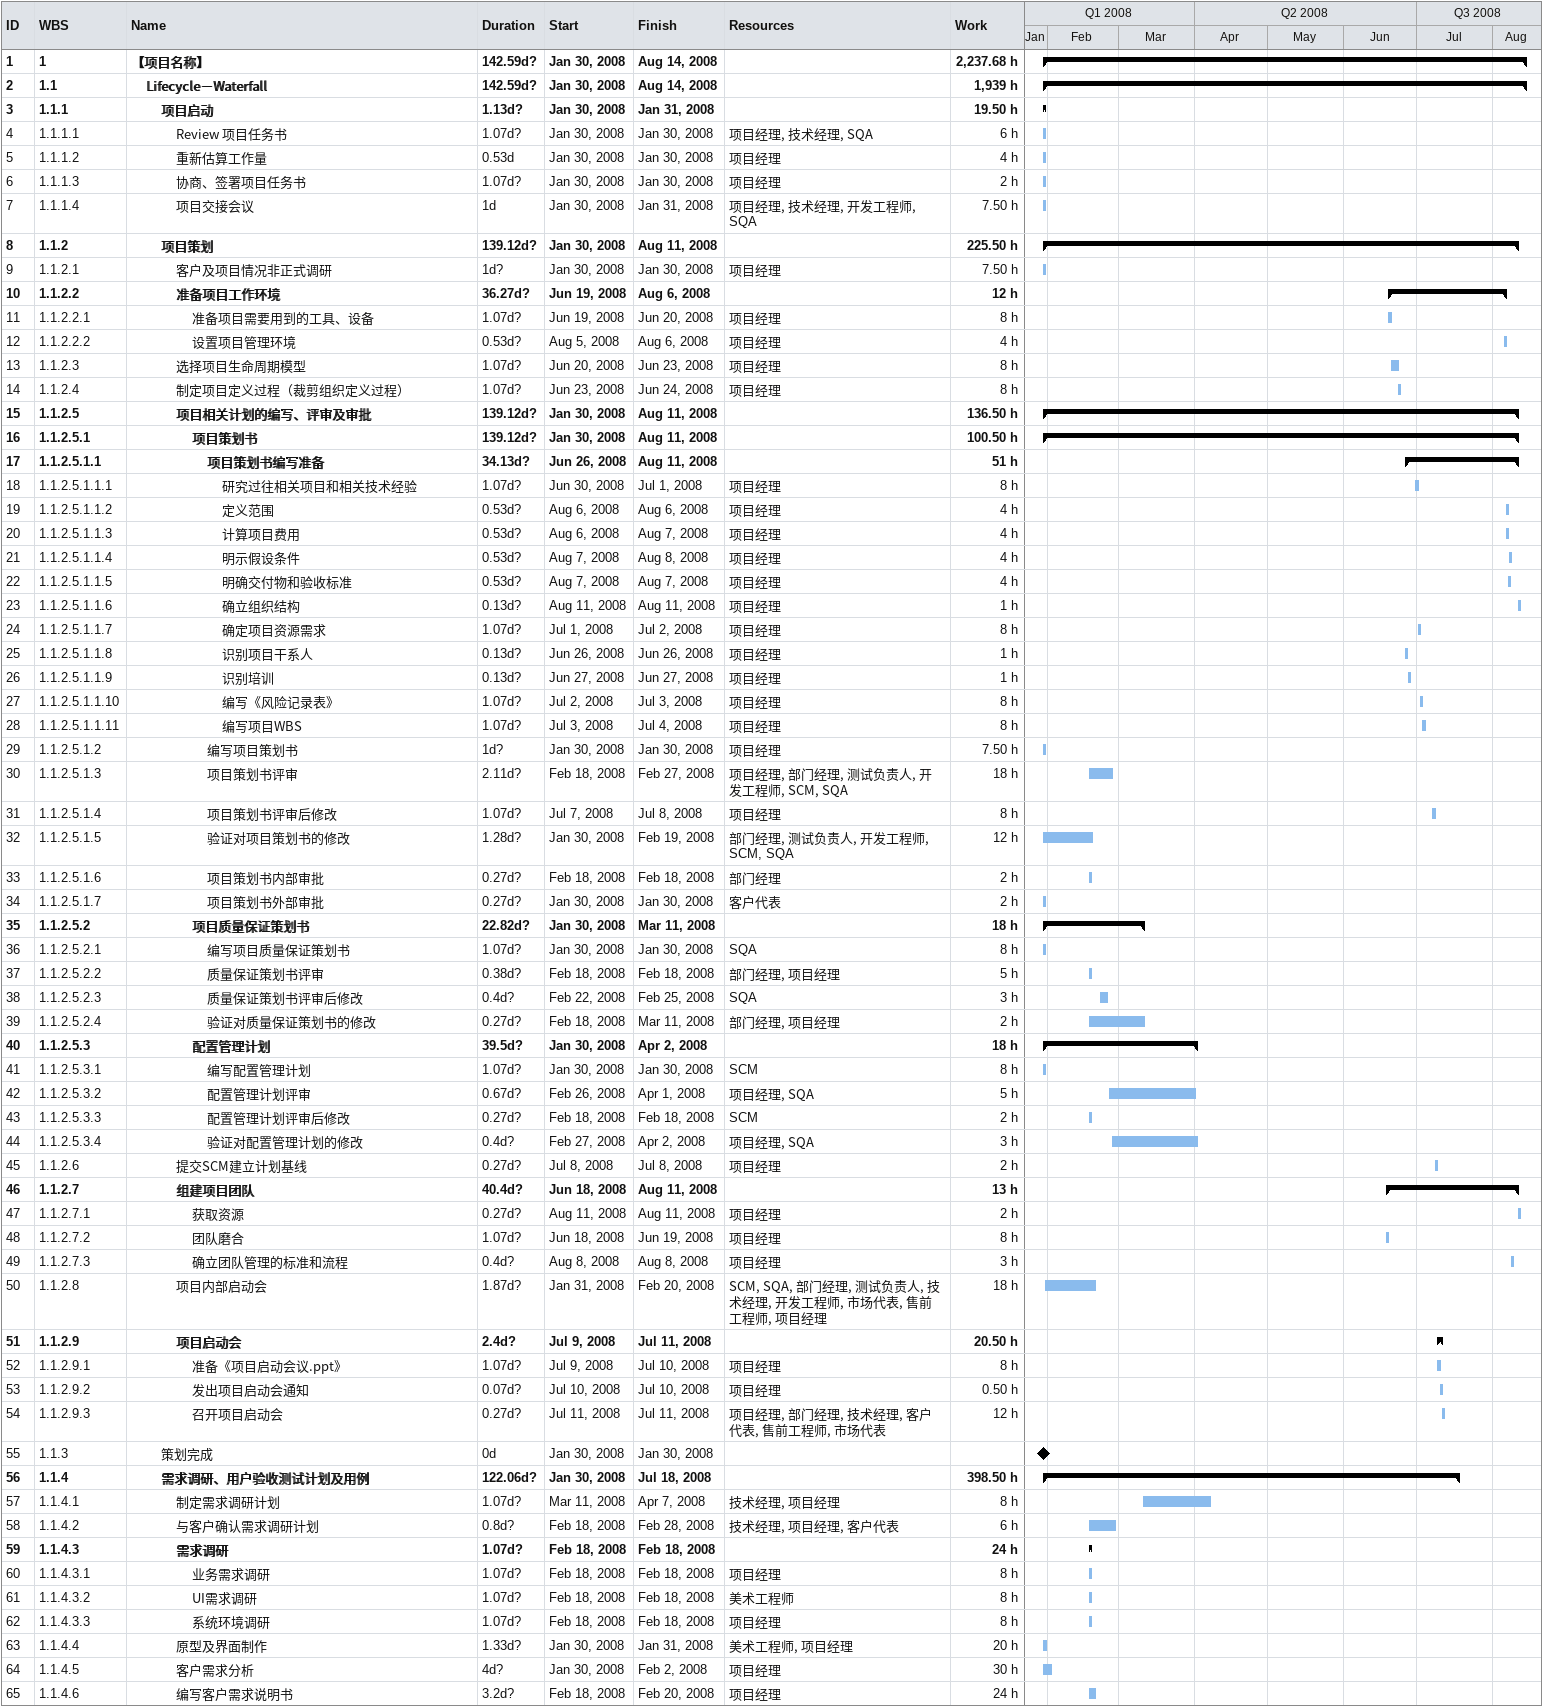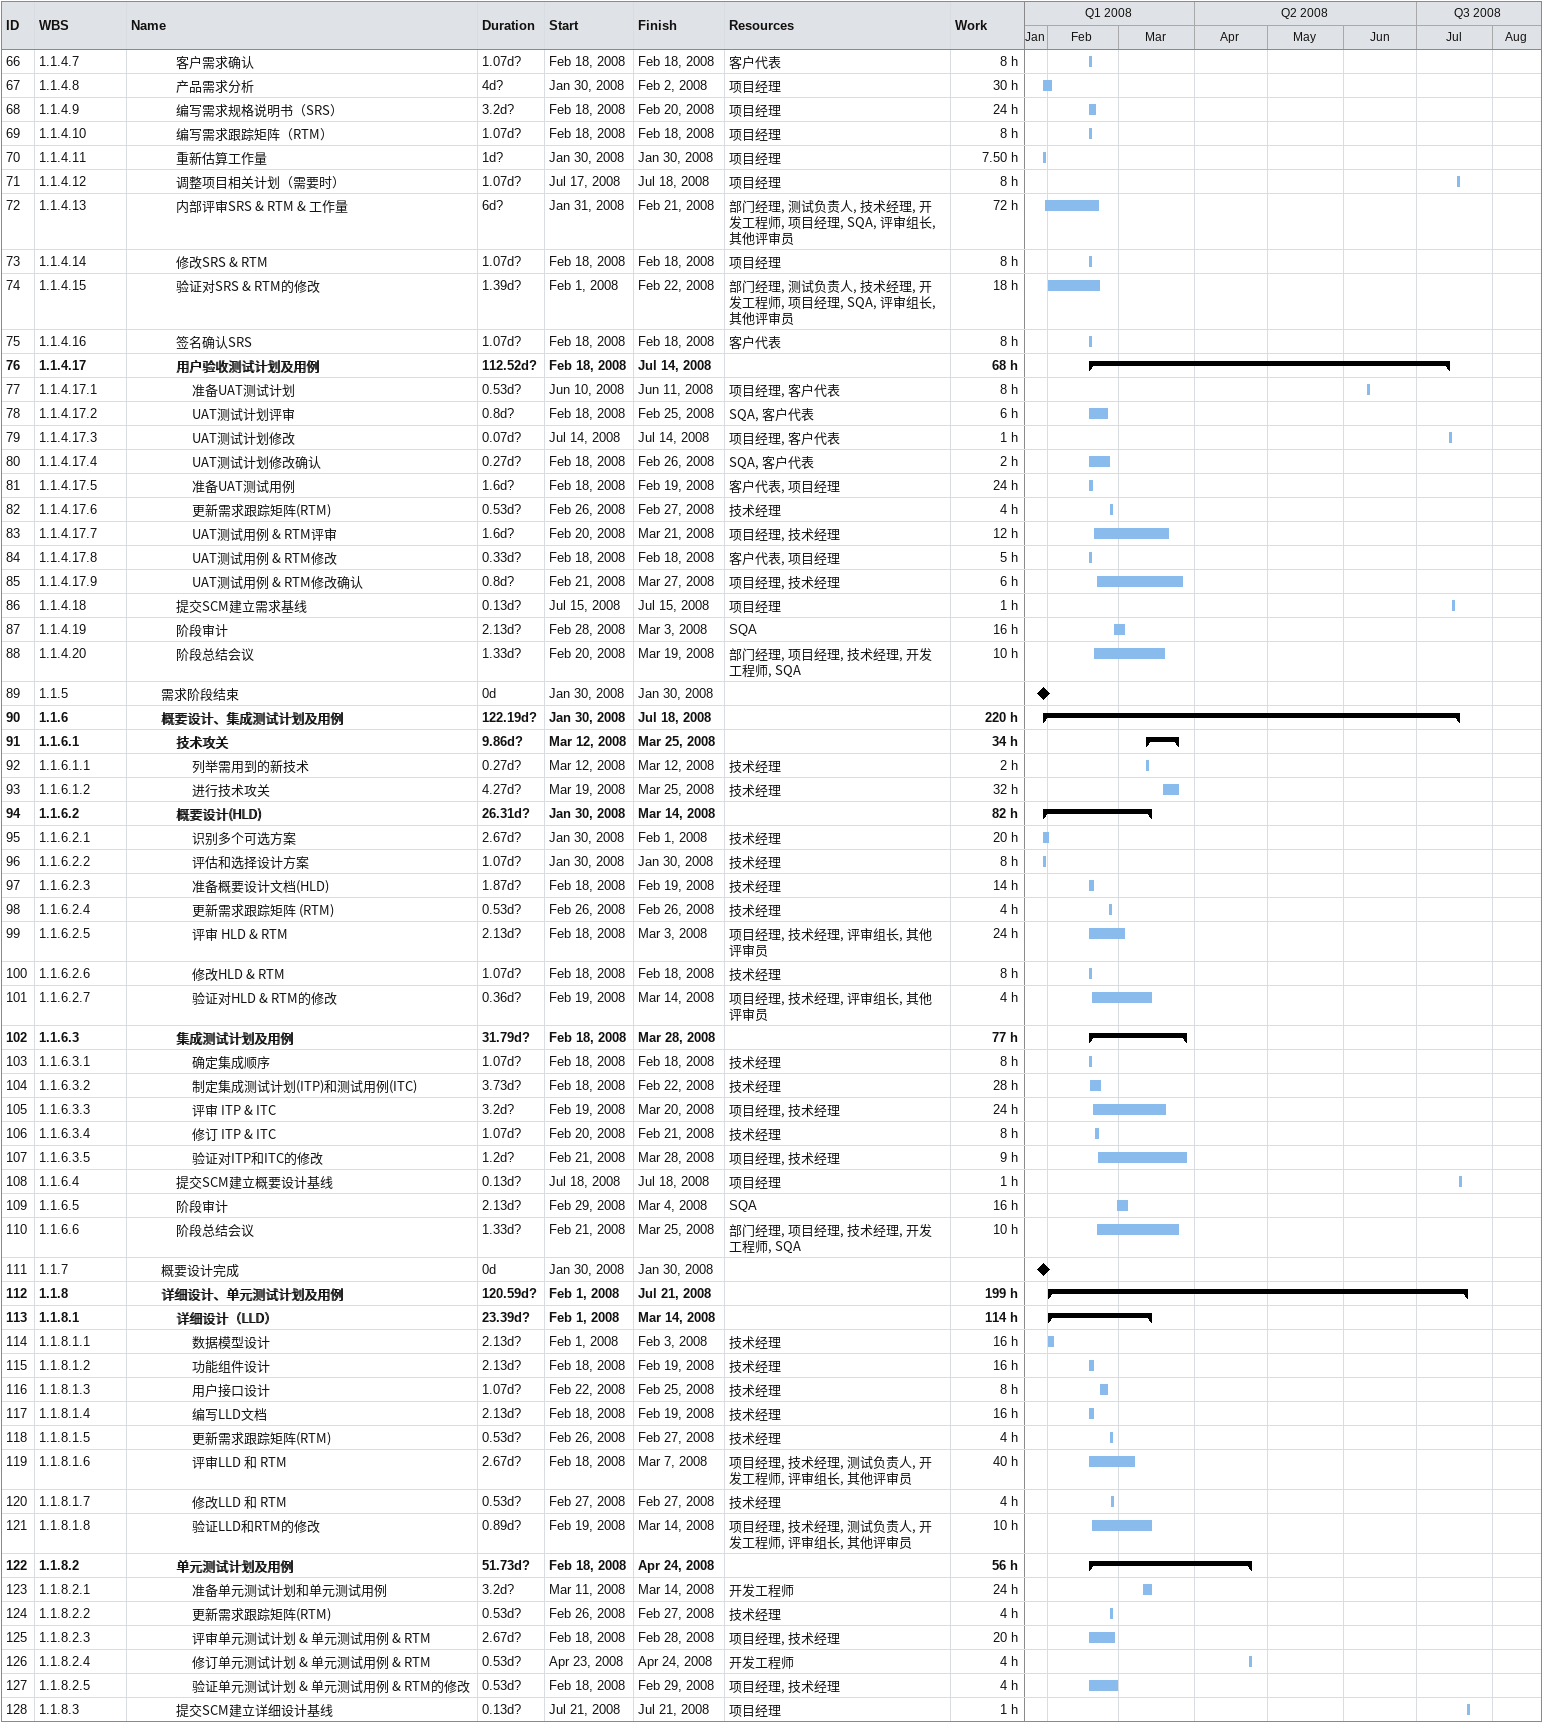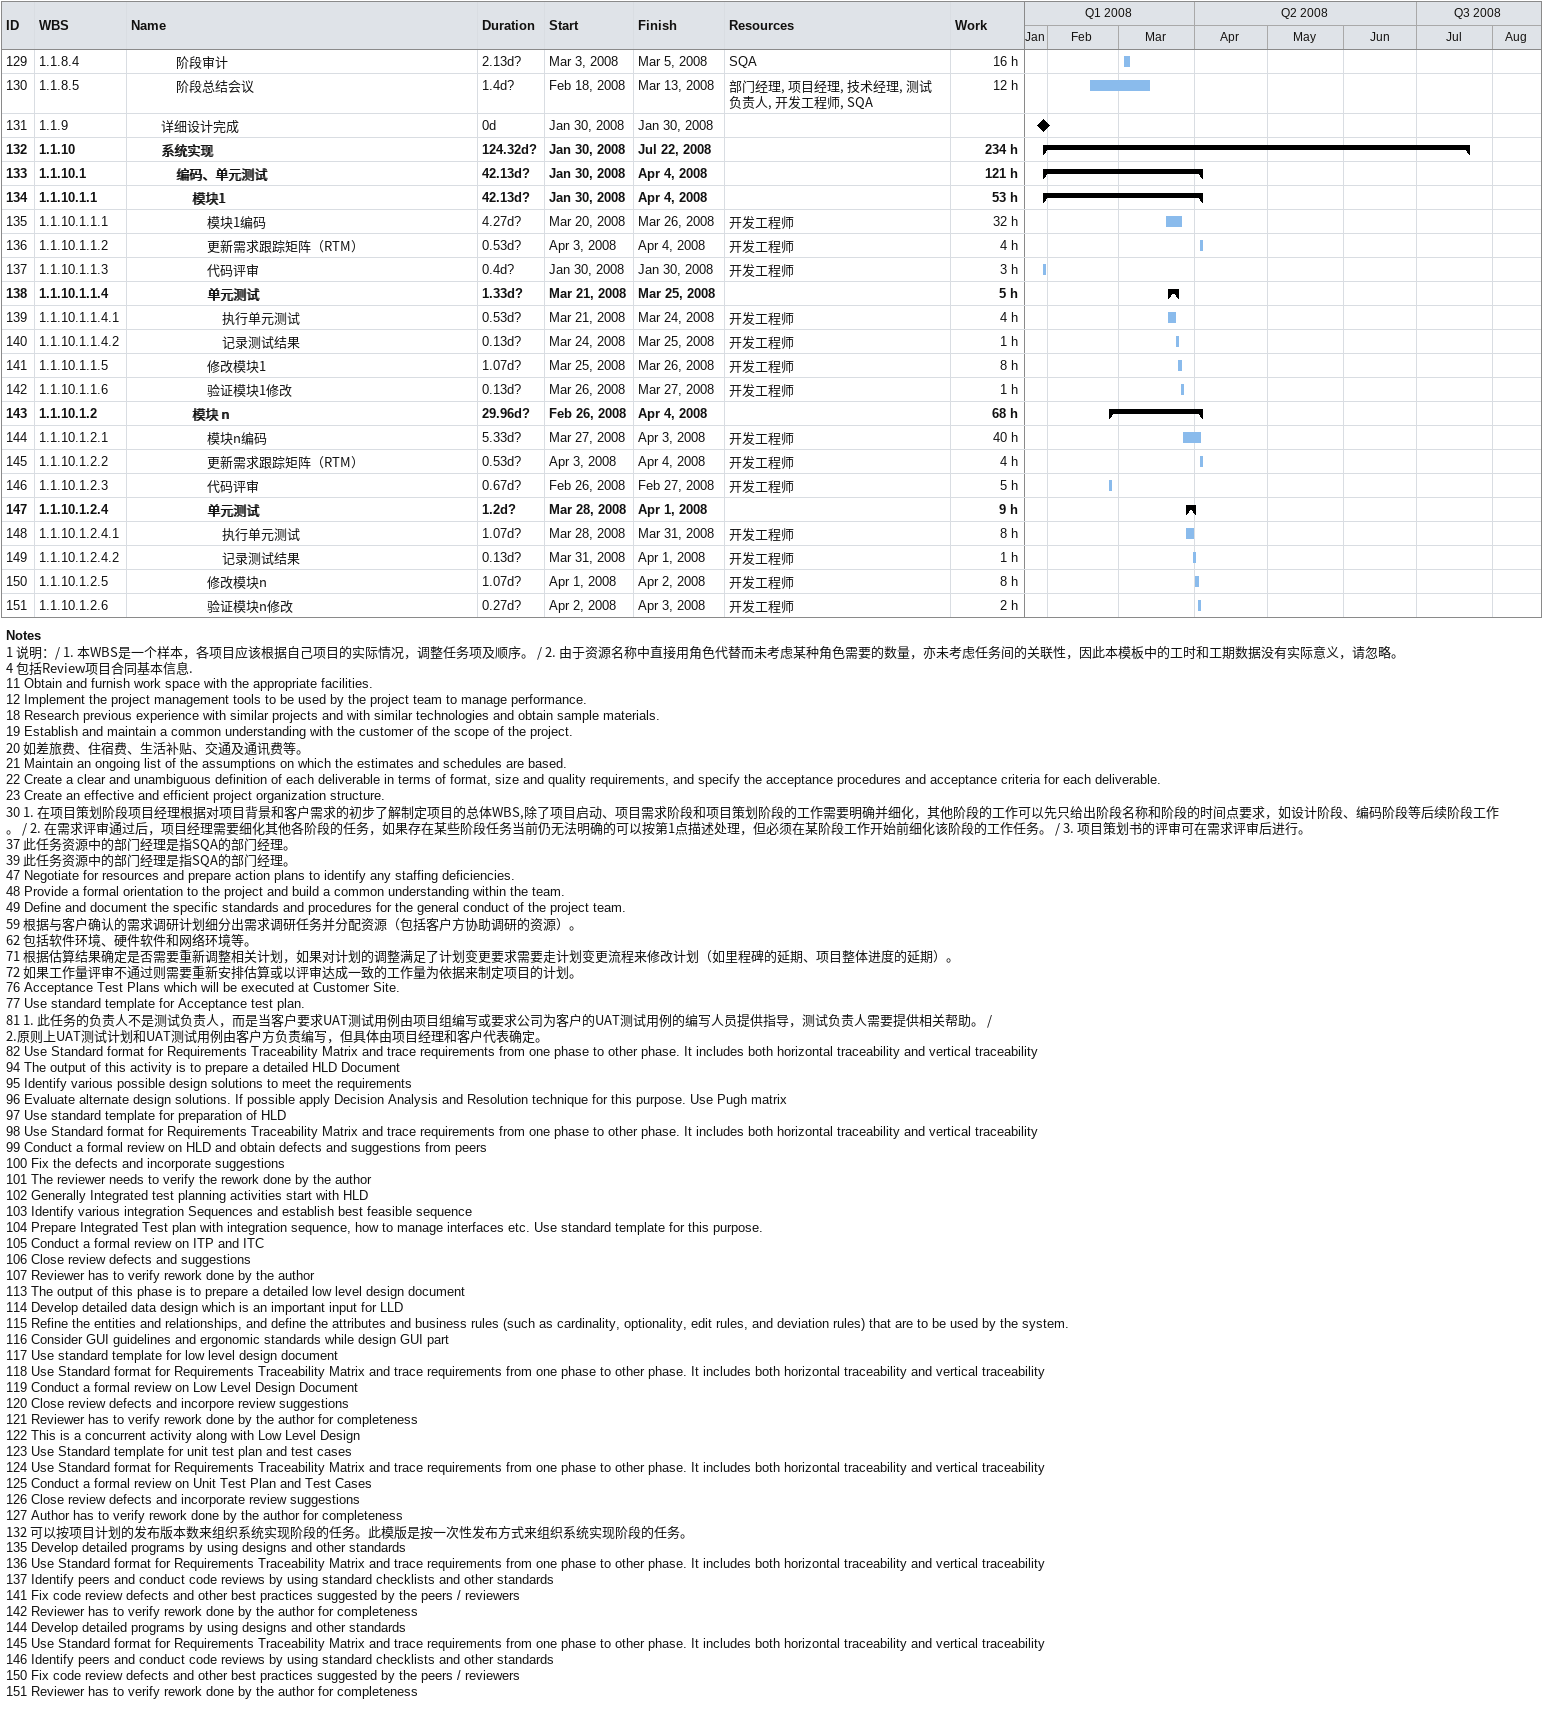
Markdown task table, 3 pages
| ID | WBS | Task | Duration | Start | Finish | Resources | Work (h) |
|---|---|---|---|---|---|---|---|
| 1 | 1 | **【项目名称】** | 142.59d? | 2008-01-30 | 2008-08-14 |  | 2237.68 |
| 2 | 1.1 | **Lifecycle－Waterfall** | 142.59d? | 2008-01-30 | 2008-08-14 |  | 1939 |
| 3 | 1.1.1 | **项目启动** | 1.13d? | 2008-01-30 | 2008-01-31 |  | 19.50 |
| 4 | 1.1.1.1 | Review 项目任务书 | 1.07d? | 2008-01-30 | 2008-01-30 | 项目经理, 技术经理, SQA | 6 |
| 5 | 1.1.1.2 | 重新估算工作量 | 0.53d | 2008-01-30 | 2008-01-30 | 项目经理 | 4 |
| 6 | 1.1.1.3 | 协商、签署项目任务书 | 1.07d? | 2008-01-30 | 2008-01-30 | 项目经理 | 2 |
| 7 | 1.1.1.4 | 项目交接会议 | 1d | 2008-01-30 | 2008-01-31 | 项目经理, 技术经理, 开发工程师, SQA | 7.50 |
| 8 | 1.1.2 | **项目策划** | 139.12d? | 2008-01-30 | 2008-08-11 |  | 225.50 |
| 9 | 1.1.2.1 | 客户及项目情况非正式调研 | 1d? | 2008-01-30 | 2008-01-30 | 项目经理 | 7.50 |
| 10 | 1.1.2.2 | **准备项目工作环境** | 36.27d? | 2008-06-19 | 2008-08-06 |  | 12 |
| 11 | 1.1.2.2.1 | 准备项目需要用到的工具、设备 | 1.07d? | 2008-06-19 | 2008-06-20 | 项目经理 | 8 |
| 12 | 1.1.2.2.2 | 设置项目管理环境 | 0.53d? | 2008-08-05 | 2008-08-06 | 项目经理 | 4 |
| 13 | 1.1.2.3 | 选择项目生命周期模型 | 1.07d? | 2008-06-20 | 2008-06-23 | 项目经理 | 8 |
| 14 | 1.1.2.4 | 制定项目定义过程（裁剪组织定义过程） | 1.07d? | 2008-06-23 | 2008-06-24 | 项目经理 | 8 |
| 15 | 1.1.2.5 | **项目相关计划的编写、评审及审批** | 139.12d? | 2008-01-30 | 2008-08-11 |  | 136.50 |
| 16 | 1.1.2.5.1 | **项目策划书** | 139.12d? | 2008-01-30 | 2008-08-11 |  | 100.50 |
| 17 | 1.1.2.5.1.1 | **项目策划书编写准备** | 34.13d? | 2008-06-26 | 2008-08-11 |  | 51 |
| 18 | 1.1.2.5.1.1.1 | 研究过往相关项目和相关技术经验 | 1.07d? | 2008-06-30 | 2008-07-01 | 项目经理 | 8 |
| 19 | 1.1.2.5.1.1.2 | 定义范围 | 0.53d? | 2008-08-06 | 2008-08-06 | 项目经理 | 4 |
| 20 | 1.1.2.5.1.1.3 | 计算项目费用 | 0.53d? | 2008-08-06 | 2008-08-07 | 项目经理 | 4 |
| 21 | 1.1.2.5.1.1.4 | 明示假设条件 | 0.53d? | 2008-08-07 | 2008-08-08 | 项目经理 | 4 |
| 22 | 1.1.2.5.1.1.5 | 明确交付物和验收标准 | 0.53d? | 2008-08-07 | 2008-08-07 | 项目经理 | 4 |
| 23 | 1.1.2.5.1.1.6 | 确立组织结构 | 0.13d? | 2008-08-11 | 2008-08-11 | 项目经理 | 1 |
| 24 | 1.1.2.5.1.1.7 | 确定项目资源需求 | 1.07d? | 2008-07-01 | 2008-07-02 | 项目经理 | 8 |
| 25 | 1.1.2.5.1.1.8 | 识别项目干系人 | 0.13d? | 2008-06-26 | 2008-06-26 | 项目经理 | 1 |
| 26 | 1.1.2.5.1.1.9 | 识别培训 | 0.13d? | 2008-06-27 | 2008-06-27 | 项目经理 | 1 |
| 27 | 1.1.2.5.1.1.10 | 编写《风险记录表》 | 1.07d? | 2008-07-02 | 2008-07-03 | 项目经理 | 8 |
| 28 | 1.1.2.5.1.1.11 | 编写项目WBS | 1.07d? | 2008-07-03 | 2008-07-04 | 项目经理 | 8 |
| 29 | 1.1.2.5.1.2 | 编写项目策划书 | 1d? | 2008-01-30 | 2008-01-30 | 项目经理 | 7.50 |
| 30 | 1.1.2.5.1.3 | 项目策划书评审 | 2.11d? | 2008-02-18 | 2008-02-27 | 项目经理, 部门经理, 测试负责人, 开发工程师, SCM, SQA | 18 |
| 31 | 1.1.2.5.1.4 | 项目策划书评审后修改 | 1.07d? | 2008-07-07 | 2008-07-08 | 项目经理 | 8 |
| 32 | 1.1.2.5.1.5 | 验证对项目策划书的修改 | 1.28d? | 2008-01-30 | 2008-02-19 | 部门经理, 测试负责人, 开发工程师, SCM, SQA | 12 |
| 33 | 1.1.2.5.1.6 | 项目策划书内部审批 | 0.27d? | 2008-02-18 | 2008-02-18 | 部门经理 | 2 |
| 34 | 1.1.2.5.1.7 | 项目策划书外部审批 | 0.27d? | 2008-01-30 | 2008-01-30 | 客户代表 | 2 |
| 35 | 1.1.2.5.2 | **项目质量保证策划书** | 22.82d? | 2008-01-30 | 2008-03-11 |  | 18 |
| 36 | 1.1.2.5.2.1 | 编写项目质量保证策划书 | 1.07d? | 2008-01-30 | 2008-01-30 | SQA | 8 |
| 37 | 1.1.2.5.2.2 | 质量保证策划书评审 | 0.38d? | 2008-02-18 | 2008-02-18 | 部门经理, 项目经理 | 5 |
| 38 | 1.1.2.5.2.3 | 质量保证策划书评审后修改 | 0.4d? | 2008-02-22 | 2008-02-25 | SQA | 3 |
| 39 | 1.1.2.5.2.4 | 验证对质量保证策划书的修改 | 0.27d? | 2008-02-18 | 2008-03-11 | 部门经理, 项目经理 | 2 |
| 40 | 1.1.2.5.3 | **配置管理计划** | 39.5d? | 2008-01-30 | 2008-04-02 |  | 18 |
| 41 | 1.1.2.5.3.1 | 编写配置管理计划 | 1.07d? | 2008-01-30 | 2008-01-30 | SCM | 8 |
| 42 | 1.1.2.5.3.2 | 配置管理计划评审 | 0.67d? | 2008-02-26 | 2008-04-01 | 项目经理, SQA | 5 |
| 43 | 1.1.2.5.3.3 | 配置管理计划评审后修改 | 0.27d? | 2008-02-18 | 2008-02-18 | SCM | 2 |
| 44 | 1.1.2.5.3.4 | 验证对配置管理计划的修改 | 0.4d? | 2008-02-27 | 2008-04-02 | 项目经理, SQA | 3 |
| 45 | 1.1.2.6 | 提交SCM建立计划基线 | 0.27d? | 2008-07-08 | 2008-07-08 | 项目经理 | 2 |
| 46 | 1.1.2.7 | **组建项目团队** | 40.4d? | 2008-06-18 | 2008-08-11 |  | 13 |
| 47 | 1.1.2.7.1 | 获取资源 | 0.27d? | 2008-08-11 | 2008-08-11 | 项目经理 | 2 |
| 48 | 1.1.2.7.2 | 团队磨合 | 1.07d? | 2008-06-18 | 2008-06-19 | 项目经理 | 8 |
| 49 | 1.1.2.7.3 | 确立团队管理的标准和流程 | 0.4d? | 2008-08-08 | 2008-08-08 | 项目经理 | 3 |
| 50 | 1.1.2.8 | 项目内部启动会 | 1.87d? | 2008-01-31 | 2008-02-20 | SCM, SQA, 部门经理, 测试负责人, 技术经理, 开发工程师, 市场代表, 售前工程师, 项目经理 | 18 |
| 51 | 1.1.2.9 | **项目启动会** | 2.4d? | 2008-07-09 | 2008-07-11 |  | 20.50 |
| 52 | 1.1.2.9.1 | 准备《项目启动会议.ppt》 | 1.07d? | 2008-07-09 | 2008-07-10 | 项目经理 | 8 |
| 53 | 1.1.2.9.2 | 发出项目启动会通知 | 0.07d? | 2008-07-10 | 2008-07-10 | 项目经理 | 0.50 |
| 54 | 1.1.2.9.3 | 召开项目启动会 | 0.27d? | 2008-07-11 | 2008-07-11 | 项目经理, 部门经理, 技术经理, 客户代表, 售前工程师, 市场代表 | 12 |
| 55 | 1.1.3 | 策划完成 | 0d | 2008-01-30 | 2008-01-30 |  |  |
| 56 | 1.1.4 | **需求调研、用户验收测试计划及用例** | 122.06d? | 2008-01-30 | 2008-07-18 |  | 398.50 |
| 57 | 1.1.4.1 | 制定需求调研计划 | 1.07d? | 2008-03-11 | 2008-04-07 | 技术经理, 项目经理 | 8 |
| 58 | 1.1.4.2 | 与客户确认需求调研计划 | 0.8d? | 2008-02-18 | 2008-02-28 | 技术经理, 项目经理, 客户代表 | 6 |
| 59 | 1.1.4.3 | **需求调研** | 1.07d? | 2008-02-18 | 2008-02-18 |  | 24 |
| 60 | 1.1.4.3.1 | 业务需求调研 | 1.07d? | 2008-02-18 | 2008-02-18 | 项目经理 | 8 |
| 61 | 1.1.4.3.2 | UI需求调研 | 1.07d? | 2008-02-18 | 2008-02-18 | 美术工程师 | 8 |
| 62 | 1.1.4.3.3 | 系统环境调研 | 1.07d? | 2008-02-18 | 2008-02-18 | 项目经理 | 8 |
| 63 | 1.1.4.4 | 原型及界面制作 | 1.33d? | 2008-01-30 | 2008-01-31 | 美术工程师, 项目经理 | 20 |
| 64 | 1.1.4.5 | 客户需求分析 | 4d? | 2008-01-30 | 2008-02-02 | 项目经理 | 30 |
| 65 | 1.1.4.6 | 编写客户需求说明书 | 3.2d? | 2008-02-18 | 2008-02-20 | 项目经理 | 24 |
| 66 | 1.1.4.7 | 客户需求确认 | 1.07d? | 2008-02-18 | 2008-02-18 | 客户代表 | 8 |
| 67 | 1.1.4.8 | 产品需求分析 | 4d? | 2008-01-30 | 2008-02-02 | 项目经理 | 30 |
| 68 | 1.1.4.9 | 编写需求规格说明书（SRS） | 3.2d? | 2008-02-18 | 2008-02-20 | 项目经理 | 24 |
| 69 | 1.1.4.10 | 编写需求跟踪矩阵（RTM） | 1.07d? | 2008-02-18 | 2008-02-18 | 项目经理 | 8 |
| 70 | 1.1.4.11 | 重新估算工作量 | 1d? | 2008-01-30 | 2008-01-30 | 项目经理 | 7.50 |
| 71 | 1.1.4.12 | 调整项目相关计划（需要时） | 1.07d? | 2008-07-17 | 2008-07-18 | 项目经理 | 8 |
| 72 | 1.1.4.13 | 内部评审SRS & RTM & 工作量 | 6d? | 2008-01-31 | 2008-02-21 | 部门经理, 测试负责人, 技术经理, 开发工程师, 项目经理, SQA, 评审组长, 其他评审员 | 72 |
| 73 | 1.1.4.14 | 修改SRS & RTM | 1.07d? | 2008-02-18 | 2008-02-18 | 项目经理 | 8 |
| 74 | 1.1.4.15 | 验证对SRS & RTM的修改 | 1.39d? | 2008-02-01 | 2008-02-22 | 部门经理, 测试负责人, 技术经理, 开发工程师, 项目经理, SQA, 评审组长, 其他评审员 | 18 |
| 75 | 1.1.4.16 | 签名确认SRS | 1.07d? | 2008-02-18 | 2008-02-18 | 客户代表 | 8 |
| 76 | 1.1.4.17 | **用户验收测试计划及用例** | 112.52d? | 2008-02-18 | 2008-07-14 |  | 68 |
| 77 | 1.1.4.17.1 | 准备UAT测试计划 | 0.53d? | 2008-06-10 | 2008-06-11 | 项目经理, 客户代表 | 8 |
| 78 | 1.1.4.17.2 | UAT测试计划评审 | 0.8d? | 2008-02-18 | 2008-02-25 | SQA, 客户代表 | 6 |
| 79 | 1.1.4.17.3 | UAT测试计划修改 | 0.07d? | 2008-07-14 | 2008-07-14 | 项目经理, 客户代表 | 1 |
| 80 | 1.1.4.17.4 | UAT测试计划修改确认 | 0.27d? | 2008-02-18 | 2008-02-26 | SQA, 客户代表 | 2 |
| 81 | 1.1.4.17.5 | 准备UAT测试用例 | 1.6d? | 2008-02-18 | 2008-02-19 | 客户代表, 项目经理 | 24 |
| 82 | 1.1.4.17.6 | 更新需求跟踪矩阵(RTM) | 0.53d? | 2008-02-26 | 2008-02-27 | 技术经理 | 4 |
| 83 | 1.1.4.17.7 | UAT测试用例 & RTM评审 | 1.6d? | 2008-02-20 | 2008-03-21 | 项目经理, 技术经理 | 12 |
| 84 | 1.1.4.17.8 | UAT测试用例 & RTM修改 | 0.33d? | 2008-02-18 | 2008-02-18 | 客户代表, 项目经理 | 5 |
| 85 | 1.1.4.17.9 | UAT测试用例 & RTM修改确认 | 0.8d? | 2008-02-21 | 2008-03-27 | 项目经理, 技术经理 | 6 |
| 86 | 1.1.4.18 | 提交SCM建立需求基线 | 0.13d? | 2008-07-15 | 2008-07-15 | 项目经理 | 1 |
| 87 | 1.1.4.19 | 阶段审计 | 2.13d? | 2008-02-28 | 2008-03-03 | SQA | 16 |
| 88 | 1.1.4.20 | 阶段总结会议 | 1.33d? | 2008-02-20 | 2008-03-19 | 部门经理, 项目经理, 技术经理, 开发工程师, SQA | 10 |
| 89 | 1.1.5 | 需求阶段结束 | 0d | 2008-01-30 | 2008-01-30 |  |  |
| 90 | 1.1.6 | **概要设计、集成测试计划及用例** | 122.19d? | 2008-01-30 | 2008-07-18 |  | 220 |
| 91 | 1.1.6.1 | **技术攻关** | 9.86d? | 2008-03-12 | 2008-03-25 |  | 34 |
| 92 | 1.1.6.1.1 | 列举需用到的新技术 | 0.27d? | 2008-03-12 | 2008-03-12 | 技术经理 | 2 |
| 93 | 1.1.6.1.2 | 进行技术攻关 | 4.27d? | 2008-03-19 | 2008-03-25 | 技术经理 | 32 |
| 94 | 1.1.6.2 | **概要设计(HLD)** | 26.31d? | 2008-01-30 | 2008-03-14 |  | 82 |
| 95 | 1.1.6.2.1 | 识别多个可选方案 | 2.67d? | 2008-01-30 | 2008-02-01 | 技术经理 | 20 |
| 96 | 1.1.6.2.2 | 评估和选择设计方案 | 1.07d? | 2008-01-30 | 2008-01-30 | 技术经理 | 8 |
| 97 | 1.1.6.2.3 | 准备概要设计文档(HLD) | 1.87d? | 2008-02-18 | 2008-02-19 | 技术经理 | 14 |
| 98 | 1.1.6.2.4 | 更新需求跟踪矩阵 (RTM) | 0.53d? | 2008-02-26 | 2008-02-26 | 技术经理 | 4 |
| 99 | 1.1.6.2.5 | 评审 HLD & RTM | 2.13d? | 2008-02-18 | 2008-03-03 | 项目经理, 技术经理, 评审组长, 其他评审员 | 24 |
| 100 | 1.1.6.2.6 | 修改HLD & RTM | 1.07d? | 2008-02-18 | 2008-02-18 | 技术经理 | 8 |
| 101 | 1.1.6.2.7 | 验证对HLD & RTM的修改 | 0.36d? | 2008-02-19 | 2008-03-14 | 项目经理, 技术经理, 评审组长, 其他评审员 | 4 |
| 102 | 1.1.6.3 | **集成测试计划及用例** | 31.79d? | 2008-02-18 | 2008-03-28 |  | 77 |
| 103 | 1.1.6.3.1 | 确定集成顺序 | 1.07d? | 2008-02-18 | 2008-02-18 | 技术经理 | 8 |
| 104 | 1.1.6.3.2 | 制定集成测试计划(ITP)和测试用例(ITC) | 3.73d? | 2008-02-18 | 2008-02-22 | 技术经理 | 28 |
| 105 | 1.1.6.3.3 | 评审 ITP & ITC | 3.2d? | 2008-02-19 | 2008-03-20 | 项目经理, 技术经理 | 24 |
| 106 | 1.1.6.3.4 | 修订 ITP & ITC | 1.07d? | 2008-02-20 | 2008-02-21 | 技术经理 | 8 |
| 107 | 1.1.6.3.5 | 验证对ITP和ITC的修改 | 1.2d? | 2008-02-21 | 2008-03-28 | 项目经理, 技术经理 | 9 |
| 108 | 1.1.6.4 | 提交SCM建立概要设计基线 | 0.13d? | 2008-07-18 | 2008-07-18 | 项目经理 | 1 |
| 109 | 1.1.6.5 | 阶段审计 | 2.13d? | 2008-02-29 | 2008-03-04 | SQA | 16 |
| 110 | 1.1.6.6 | 阶段总结会议 | 1.33d? | 2008-02-21 | 2008-03-25 | 部门经理, 项目经理, 技术经理, 开发工程师, SQA | 10 |
| 111 | 1.1.7 | 概要设计完成 | 0d | 2008-01-30 | 2008-01-30 |  |  |
| 112 | 1.1.8 | **详细设计、单元测试计划及用例** | 120.59d? | 2008-02-01 | 2008-07-21 |  | 199 |
| 113 | 1.1.8.1 | **详细设计（LLD）** | 23.39d? | 2008-02-01 | 2008-03-14 |  | 114 |
| 114 | 1.1.8.1.1 | 数据模型设计 | 2.13d? | 2008-02-01 | 2008-02-03 | 技术经理 | 16 |
| 115 | 1.1.8.1.2 | 功能组件设计 | 2.13d? | 2008-02-18 | 2008-02-19 | 技术经理 | 16 |
| 116 | 1.1.8.1.3 | 用户接口设计 | 1.07d? | 2008-02-22 | 2008-02-25 | 技术经理 | 8 |
| 117 | 1.1.8.1.4 | 编写LLD文档 | 2.13d? | 2008-02-18 | 2008-02-19 | 技术经理 | 16 |
| 118 | 1.1.8.1.5 | 更新需求跟踪矩阵(RTM) | 0.53d? | 2008-02-26 | 2008-02-27 | 技术经理 | 4 |
| 119 | 1.1.8.1.6 | 评审LLD 和 RTM | 2.67d? | 2008-02-18 | 2008-03-07 | 项目经理, 技术经理, 测试负责人, 开发工程师, 评审组长, 其他评审员 | 40 |
| 120 | 1.1.8.1.7 | 修改LLD 和 RTM | 0.53d? | 2008-02-27 | 2008-02-27 | 技术经理 | 4 |
| 121 | 1.1.8.1.8 | 验证LLD和RTM的修改 | 0.89d? | 2008-02-19 | 2008-03-14 | 项目经理, 技术经理, 测试负责人, 开发工程师, 评审组长, 其他评审员 | 10 |
| 122 | 1.1.8.2 | **单元测试计划及用例** | 51.73d? | 2008-02-18 | 2008-04-24 |  | 56 |
| 123 | 1.1.8.2.1 | 准备单元测试计划和单元测试用例 | 3.2d? | 2008-03-11 | 2008-03-14 | 开发工程师 | 24 |
| 124 | 1.1.8.2.2 | 更新需求跟踪矩阵(RTM) | 0.53d? | 2008-02-26 | 2008-02-27 | 技术经理 | 4 |
| 125 | 1.1.8.2.3 | 评审单元测试计划 & 单元测试用例 & RTM | 2.67d? | 2008-02-18 | 2008-02-28 | 项目经理, 技术经理 | 20 |
| 126 | 1.1.8.2.4 | 修订单元测试计划 & 单元测试用例 & RTM | 0.53d? | 2008-04-23 | 2008-04-24 | 开发工程师 | 4 |
| 127 | 1.1.8.2.5 | 验证单元测试计划 & 单元测试用例 & RTM的修改 | 0.53d? | 2008-02-18 | 2008-02-29 | 项目经理, 技术经理 | 4 |
| 128 | 1.1.8.3 | 提交SCM建立详细设计基线 | 0.13d? | 2008-07-21 | 2008-07-21 | 项目经理 | 1 |
| 129 | 1.1.8.4 | 阶段审计 | 2.13d? | 2008-03-03 | 2008-03-05 | SQA | 16 |
| 130 | 1.1.8.5 | 阶段总结会议 | 1.4d? | 2008-02-18 | 2008-03-13 | 部门经理, 项目经理, 技术经理, 测试负责人, 开发工程师, SQA | 12 |
| 131 | 1.1.9 | 详细设计完成 | 0d | 2008-01-30 | 2008-01-30 |  |  |
| 132 | 1.1.10 | **系统实现** | 124.32d? | 2008-01-30 | 2008-07-22 |  | 234 |
| 133 | 1.1.10.1 | **编码、单元测试** | 42.13d? | 2008-01-30 | 2008-04-04 |  | 121 |
| 134 | 1.1.10.1.1 | **模块1** | 42.13d? | 2008-01-30 | 2008-04-04 |  | 53 |
| 135 | 1.1.10.1.1.1 | 模块1编码 | 4.27d? | 2008-03-20 | 2008-03-26 | 开发工程师 | 32 |
| 136 | 1.1.10.1.1.2 | 更新需求跟踪矩阵（RTM） | 0.53d? | 2008-04-03 | 2008-04-04 | 开发工程师 | 4 |
| 137 | 1.1.10.1.1.3 | 代码评审 | 0.4d? | 2008-01-30 | 2008-01-30 | 开发工程师 | 3 |
| 138 | 1.1.10.1.1.4 | **单元测试** | 1.33d? | 2008-03-21 | 2008-03-25 |  | 5 |
| 139 | 1.1.10.1.1.4.1 | 执行单元测试 | 0.53d? | 2008-03-21 | 2008-03-24 | 开发工程师 | 4 |
| 140 | 1.1.10.1.1.4.2 | 记录测试结果 | 0.13d? | 2008-03-24 | 2008-03-25 | 开发工程师 | 1 |
| 141 | 1.1.10.1.1.5 | 修改模块1 | 1.07d? | 2008-03-25 | 2008-03-26 | 开发工程师 | 8 |
| 142 | 1.1.10.1.1.6 | 验证模块1修改 | 0.13d? | 2008-03-26 | 2008-03-27 | 开发工程师 | 1 |
| 143 | 1.1.10.1.2 | **模块 n** | 29.96d? | 2008-02-26 | 2008-04-04 |  | 68 |
| 144 | 1.1.10.1.2.1 | 模块n编码 | 5.33d? | 2008-03-27 | 2008-04-03 | 开发工程师 | 40 |
| 145 | 1.1.10.1.2.2 | 更新需求跟踪矩阵（RTM） | 0.53d? | 2008-04-03 | 2008-04-04 | 开发工程师 | 4 |
| 146 | 1.1.10.1.2.3 | 代码评审 | 0.67d? | 2008-02-26 | 2008-02-27 | 开发工程师 | 5 |
| 147 | 1.1.10.1.2.4 | **单元测试** | 1.2d? | 2008-03-28 | 2008-04-01 |  | 9 |
| 148 | 1.1.10.1.2.4.1 | 执行单元测试 | 1.07d? | 2008-03-28 | 2008-03-31 | 开发工程师 | 8 |
| 149 | 1.1.10.1.2.4.2 | 记录测试结果 | 0.13d? | 2008-03-31 | 2008-04-01 | 开发工程师 | 1 |
| 150 | 1.1.10.1.2.5 | 修改模块n | 1.07d? | 2008-04-01 | 2008-04-02 | 开发工程师 | 8 |
| 151 | 1.1.10.1.2.6 | 验证模块n修改 | 0.27d? | 2008-04-02 | 2008-04-03 | 开发工程师 | 2 |

Notes
- 1: 说明： / 1. 本WBS是一个样本，各项目应该根据自己项目的实际情况，调整任务项及顺序。 / 2. 由于资源名称中直接用角色代替而未考虑某种角色需要的数量，亦未考虑任务间的关联性，因此本模板中的工时和工期数据没有实际意义，请忽略。
- 4: 包括Review项目合同基本信息.
- 11: Obtain and furnish work space with the appropriate facilities.
- 12: Implement the project management tools to be used by the project team to manage performance.
- 18: Research previous experience with similar projects and with similar technologies and obtain sample materials.
- 19: Establish and maintain a common understanding with the customer of the scope of the project.
- 20: 如差旅费、住宿费、生活补贴、交通及通讯费等。
- 21: Maintain an ongoing list of the assumptions on which the estimates and schedules are based.
- 22: Create a clear and unambiguous definition of each deliverable in terms of format, size and quality requirements, and specify the acceptance procedures and acceptance criteria for each deliverable.
- 23: Create an effective and efficient project organization structure.
- 30: 1. 在项目策划阶段项目经理根据对项目背景和客户需求的初步了解制定项目的总体WBS,除了项目启动、项目需求阶段和项目策划阶段的工作需要明确并细化，其他阶段的工作可以先只给出阶段名称和阶段的时间点要求，如设计阶段、编码阶段等后续阶段工作。 / 2. 在需求评审通过后，项目经理需要细化其他各阶段的任务，如果存在某些阶段任务当前仍无法明确的可以按第1点描述处理，但必须在某阶段工作开始前细化该阶段的工作任务。 / 3. 项目策划书的评审可在需求评审后进行。
- 37: 此任务资源中的部门经理是指SQA的部门经理。
- 39: 此任务资源中的部门经理是指SQA的部门经理。
- 47: Negotiate for resources and prepare action plans to identify any staffing deficiencies.
- 48: Provide a formal orientation to the project and build a common understanding within the team.
- 49: Define and document the specific standards and procedures for the general conduct of the project team.
- 59: 根据与客户确认的需求调研计划细分出需求调研任务并分配资源（包括客户方协助调研的资源）。
- 62: 包括软件环境、硬件软件和网络环境等。
- 71: 根据估算结果确定是否需要重新调整相关计划，如果对计划的调整满足了计划变更要求需要走计划变更流程来修改计划（如里程碑的延期、项目整体进度的延期）。
- 72: 如果工作量评审不通过则需要重新安排估算或以评审达成一致的工作量为依据来制定项目的计划。
- 76: Acceptance Test Plans which will be executed at Customer Site.
- 77: Use standard template for Acceptance test plan.
- 81: 1. 此任务的负责人不是测试负责人，而是当客户要求UAT测试用例由项目组编写或要求公司为客户的UAT测试用例的编写人员提供指导，测试负责人需要提供相关帮助。 / 2.原则上UAT测试计划和UAT测试用例由客户方负责编写，但具体由项目经理和客户代表确定。
- 82: Use Standard format for Requirements Traceability Matrix and trace requirements from one phase to other phase. It includes both horizontal traceability and vertical traceability
- 94: The output of this activity is to prepare a detailed HLD Document
- 95: Identify various possible design solutions to meet the requirements
- 96: Evaluate alternate design solutions. If possible apply Decision Analysis and Resolution technique for this purpose. Use Pugh matrix
- 97: Use standard template for preparation of HLD
- 98: Use Standard format for Requirements Traceability Matrix and trace requirements from one phase to other phase. It includes both horizontal traceability and vertical traceability
- 99: Conduct a formal review on HLD and obtain defects and suggestions from peers
- 100: Fix the defects and incorporate suggestions
- 101: The reviewer needs to verify the rework done by the author
- 102: Generally Integrated test planning activities start with HLD
- 103: Identify various integration Sequences and establish best feasible sequence
- 104: Prepare Integrated Test plan with integration sequence, how to manage interfaces etc. Use standard template for this purpose.
- 105: Conduct a formal review on ITP and ITC
- 106: Close review defects and suggestions
- 107: Reviewer has to verify rework done by the author
- 113: The output of this phase is to prepare a detailed low level design document
- 114: Develop detailed data design which is an important input for LLD
- 115: Refine the entities and relationships, and define the attributes and business rules (such as cardinality, optionality, edit rules, and deviation rules) that are to be used by the system.
- 116: Consider GUI guidelines and ergonomic standards while design GUI part
- 117: Use standard template for low level design document
- 118: Use Standard format for Requirements Traceability Matrix and trace requirements from one phase to other phase. It includes both horizontal traceability and vertical traceability
- 119: Conduct a formal review on Low Level Design Document
- 120: Close review defects and incorpore review suggestions
- 121: Reviewer has to verify rework done by the author for completeness
- 122: This is a concurrent activity along with Low Level Design
- 123: Use Standard template for unit test plan and test cases
- 124: Use Standard format for Requirements Traceability Matrix and trace requirements from one phase to other phase. It includes both horizontal traceability and vertical traceability
- 125: Conduct a formal review on Unit Test Plan and Test Cases
- 126: Close review defects and incorporate review suggestions
- 127: Author has to verify rework done by the author for completeness
- 132: 可以按项目计划的发布版本数来组织系统实现阶段的任务。此模版是按一次性发布方式来组织系统实现阶段的任务。
- 135: Develop detailed programs by using designs and other standards
- 136: Use Standard format for Requirements Traceability Matrix and trace requirements from one phase to other phase. It includes both horizontal traceability and vertical traceability
- 137: Identify peers and conduct code reviews by using standard checklists and other standards
- 141: Fix code review defects and other best practices suggested by the peers / reviewers
- 142: Reviewer has to verify rework done by the author for completeness
- 144: Develop detailed programs by using designs and other standards
- 145: Use Standard format for Requirements Traceability Matrix and trace requirements from one phase to other phase. It includes both horizontal traceability and vertical traceability
- 146: Identify peers and conduct code reviews by using standard checklists and other standards
- 150: Fix code review defects and other best practices suggested by the peers / reviewers
- 151: Reviewer has to verify rework done by the author for completeness
